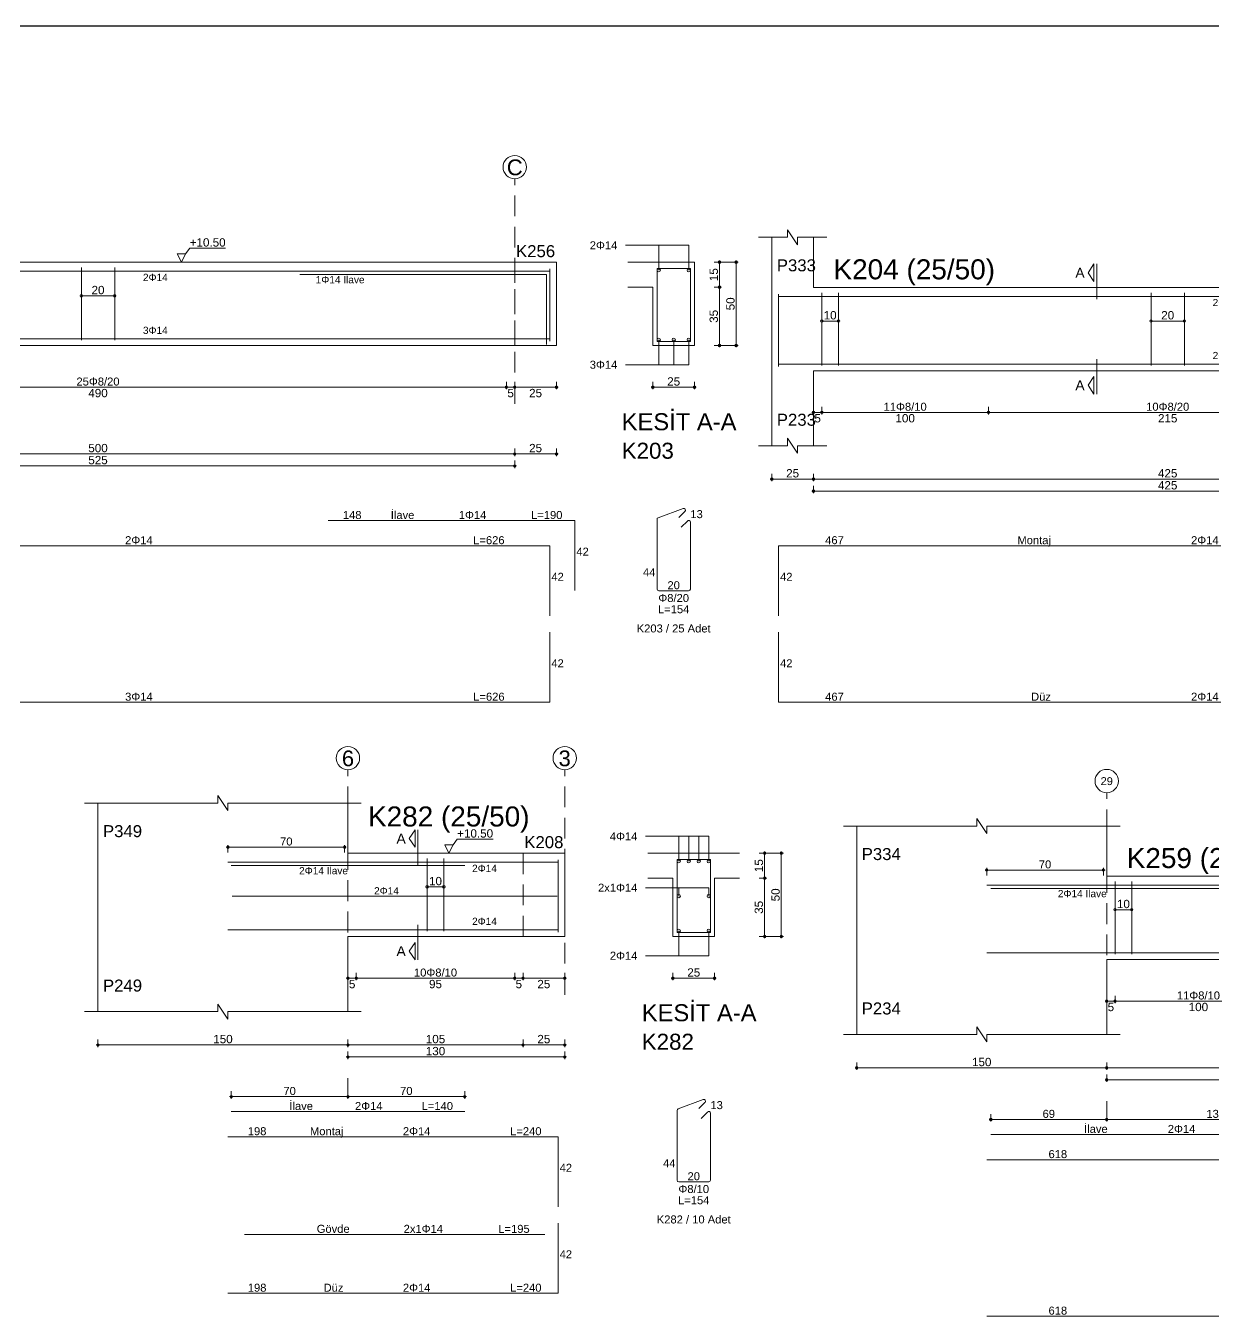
# Model space of a CAD drawing. Header units: millimetres. Extents: x 2232 to 85269, y -3593 to 5869.
# Drawn here: x 45692 to 46760, y -254 to 907 of the extents above; entities that cross this region are included whole.
import ezdxf

# ---------------------------------------------------------------- set-up
doc = ezdxf.new("R2010")
doc.units = ezdxf.units.MM
doc.linetypes.add('DASHDOT2', pattern=[12.7, 6.35, -3.175, 0, -3.175])
doc.linetypes.add('DASHED4', pattern=[18.75, 12.5, -6.25])
doc.layers.add('aks', color=251, linetype='DASHDOT2', lineweight=35)
for name, color, linetype in [('Donatı Topl. Uzun. Yazısı', 7, 'Continuous'), ('Donatı Uz. Yazısı', 7, 'Continuous'), ('Donatı Yazısı', 7, 'Continuous'), ('Donatı Çizgisi', 7, 'Continuous'), ('Kiriş', 7, 'Continuous'), ('Standart', 7, 'Continuous'), ('Ölçülendirme', 7, 'Continuous')]:
    doc.layers.add(name, color=color, linetype=linetype)
doc.styles.add('arial_1_18', font='arial.ttf', dxfattribs={"height": 0.2})

# ---------------------------------------------------------------- blocks, each defined once
blk = doc.blocks.new('IDE792Entity7459')
at = {"layer": 'aks', "color": 30, "linetype": 'DASHED4', "lineweight": 5}
for points in [[(1084.2, 2016.8), (1084.2, 2151.8)], [(1609.2, 2016.8), (1609.2, 2151.8)]]:
    blk.add_lwpolyline(points, dxfattribs=at)
at = {"layer": 'aks', "color": 1, "linetype": 'Continuous', "lineweight": 5}
for centre in [(1084.2, 2158.8), (1609.2, 2158.8)]:
    blk.add_circle(centre, 7, dxfattribs=at)
at = {"layer": 'Donatı Çizgisi', "color": 5, "linetype": 'Continuous', "lineweight": 5}
for points in [[(1088.2, 2054.4), (1088.2, 2097.8)], [(1349.2, 2055), (1349.2, 2098.6)], [(1369.2, 2055), (1369.2, 2098.6)], [(1630.2, 2054.4), (1630.2, 2097.8)], [(1694.54, 2054.3), (1694.54, 2097.9)], [(1694.54, 2097.9), (1714.54, 2097.9)], [(1714.54, 2054.3), (1714.54, 2097.9)], [(1088.2, 2096.4), (1630.2, 2096.4)], [(1480.2, 2094.4), (1628.2, 2094.4)], [(1628.2, 2052.4), (1628.2, 2094.4)], [(1088.2, 2055.8), (1630.2, 2055.8)], [(1694.54, 2054.3), (1714.54, 2054.3)], [(1695.21, 1948.54), (1710.21, 1954.01)], [(1707.64, 1948.69), (1711.28, 1952.33)], [(1497.2, 1946.8), (1645.2, 1946.8)], [(1645.2, 1904.8), (1645.2, 1946.8)], [(1694.54, 1905.72), (1694.54, 1947.59)], [(1709.02, 1942.78), (1712.8, 1946.56)], [(1714.54, 1905.72), (1714.54, 1945.84)], [(1088.2, 1889.7), (1088.2, 1931.7)], [(1088.2, 1931.7), (1630.2, 1931.7)], [(1630.2, 1889.7), (1630.2, 1931.7)], [(1695.56, 1904.7), (1713.52, 1904.7)], [(1088.2, 1837.85), (1088.2, 1879.85)], [(1630.2, 1837.85), (1630.2, 1879.85)], [(1088.2, 1837.85), (1630.2, 1837.85)]]:
    blk.add_lwpolyline(points, dxfattribs=at)
for centre in [(1695.54, 2096.9), (1713.54, 2096.9), (1695.54, 2055.3), (1704.54, 2055.3), (1713.54, 2055.3)]:
    blk.add_circle(centre, 1, dxfattribs=at)
for centre, start, end in [((1710.56, 1953.05), 315, 110), ((1695.56, 1947.59), 110, 180), ((1713.52, 1945.84), 0, 135), ((1695.56, 1905.72), 180, 270), ((1713.52, 1905.72), 270, 0)]:
    blk.add_arc(centre, 1.02, start, end, dxfattribs=at)
at = {"layer": 'Kiriş', "color": 1, "linetype": 'DASHED4', "lineweight": 5}
for points in [[(1084.2, 2051.8), (1084.2, 2101.8)], [(1109.2, 2051.8), (1109.2, 2101.8)], [(1609.2, 2051.8), (1609.2, 2101.8)], [(1634.2, 2051.8), (1634.2, 2101.8)]]:
    blk.add_lwpolyline(points, dxfattribs=at)
at = {"layer": 'Kiriş', "color": 1, "linetype": 'Continuous', "lineweight": 5}
for points in [[(1084.2, 2101.8), (1634.2, 2101.8)], [(1084.2, 2051.8), (1084.2, 2101.8)], [(1634.2, 2051.8), (1634.2, 2101.8)], [(1677.04, 2101.8), (1717.04, 2101.8)], [(1717.04, 2051.8), (1717.04, 2101.8)], [(1677.04, 2086.8), (1692.04, 2086.8)], [(1692.04, 2051.8), (1692.04, 2086.8)], [(1084.2, 2051.8), (1634.2, 2051.8)], [(1692.04, 2051.8), (1717.04, 2051.8)]]:
    blk.add_lwpolyline(points, dxfattribs=at)
at = {"layer": 'Ölçülendirme', "color": 1, "linetype": 'Continuous', "lineweight": 5}
for points in [[(1303.95, 2110.55), (1307.45, 2115.8)], [(1307.45, 2105.3), (1307.45, 2115.8)], [(1309.2, 2094.8), (1309.2, 2115.8)], [(1307.45, 2105.3), (1303.95, 2110.55)], [(1409.2, 2101.8), (1406.7, 2106.8)], [(1406.7, 2106.8), (1411.7, 2106.8)], [(1411.7, 2106.8), (1409.2, 2101.8)], [(1411.7, 2106.8), (1414.2, 2110.13)], [(1414.2, 2110.13), (1435.76, 2110.13)], [(1675.54, 2111.9), (1713.54, 2111.9)], [(1695.54, 2096.9), (1695.54, 2111.9)], [(1713.54, 2096.9), (1713.54, 2111.9)], [(1409.2, 2101.8), (1409.2, 2101.8)], [(1728.79, 2101.8), (1743.29, 2101.8)], [(1732.04, 2050.8), (1732.04, 2102.8)], [(1742.04, 2050.8), (1742.04, 2102.8)], [(1349.2, 2081.6), (1369.2, 2081.6)], [(1728.79, 2086.8), (1733.29, 2086.8)], [(1309.2, 2037.8), (1309.2, 2058.8)], [(1695.54, 2040.3), (1695.54, 2055.3)], [(1704.54, 2040.3), (1704.54, 2055.3)], [(1713.54, 2040.3), (1713.54, 2055.3)], [(1728.79, 2051.8), (1743.29, 2051.8)], [(1303.95, 2043.05), (1307.45, 2048.3)], [(1307.45, 2037.8), (1303.95, 2043.05)], [(1307.45, 2037.8), (1307.45, 2048.3)], [(1675.54, 2040.3), (1713.54, 2040.3)], [(1084.2, 2025.55), (1084.2, 2030.05)], [(1109.2, 2025.55), (1109.2, 2030.05)], [(1114.2, 2025.55), (1114.2, 2030.05)], [(1604.2, 2025.55), (1604.2, 2030.05)], [(1609.2, 2025.55), (1609.2, 2030.05)], [(1634.2, 2025.55), (1634.2, 2030.05)], [(1692.04, 2025.55), (1692.04, 2030.05)], [(1717.04, 2025.55), (1717.04, 2030.05)], [(1083.2, 2026.8), (1635.2, 2026.8)], [(1691.04, 2026.8), (1718.04, 2026.8)], [(1084.2, 1985.55), (1084.2, 1990.05)], [(1109.2, 1985.55), (1109.2, 1990.05)], [(1609.2, 1985.55), (1609.2, 1990.05)], [(1634.2, 1985.55), (1634.2, 1990.05)], [(1083.2, 1986.8), (1635.2, 1986.8)], [(1084.2, 1978.35), (1084.2, 1982.85)], [(1609.2, 1978.35), (1609.2, 1982.85)], [(1083.2, 1979.6), (1610.2, 1979.6)]]:
    blk.add_lwpolyline(points, dxfattribs=at)
for centre in [(1732.04, 2101.8), (1742.04, 2101.8), (1349.2, 2081.6), (1369.2, 2081.6), (1732.04, 2086.8), (1732.04, 2051.8), (1742.04, 2051.8), (1084.2, 2026.8), (1109.2, 2026.8), (1109.2, 2026.8), (1114.2, 2026.8), (1114.2, 2026.8), (1604.2, 2026.8), (1604.2, 2026.8), (1609.2, 2026.8), (1609.2, 2026.8), (1634.2, 2026.8), (1692.04, 2026.8), (1717.04, 2026.8), (1084.2, 1986.8), (1109.2, 1986.8), (1109.2, 1986.8), (1609.2, 1986.8), (1609.2, 1986.8), (1634.2, 1986.8), (1084.2, 1979.6), (1609.2, 1979.6)]:
    blk.add_circle(centre, 0.75, dxfattribs=at)
at = {"layer": 'aks', "color": 1, "linetype": 'Continuous', "lineweight": 5, "style": 'arial_1_18'}
for s, p in [('A', (1079.8, 2153.92)), ('C', (1604.44, 2153.92))]:
    blk.add_text(s, height=9.45, dxfattribs=at).set_placement(p)
at = {"layer": 'Donatı Topl. Uzun. Yazısı', "color": 1, "linetype": 'Continuous', "lineweight": 5, "style": 'arial_1_18'}
for s, p in [('L=190', (1618.97, 1947.76)), ('L=626', (1584.27, 1932.66)), ('L=154', (1695.12, 1891.26)), ('L=626', (1584.27, 1838.81))]:
    blk.add_text(s, height=4.8, dxfattribs=at).set_placement(p)
at = {"layer": 'Donatı Uz. Yazısı', "color": 1, "linetype": 'Continuous', "lineweight": 5, "style": 'arial_1_18'}
for s, p in [('148', (1506.08, 1947.76)), ('13', (1714.54, 1948.3)), ('542', (1120.72, 1932.66)), ('42', (1646.16, 1925.8)), ('42', (1089.16, 1910.7)), ('42', (1631.16, 1910.7)), ('44', (1686.12, 1913.42)), ('20', (1700.81, 1905.66)), ('42', (1089.16, 1858.85)), ('42', (1631.16, 1858.85)), ('542', (1120.72, 1838.81))]:
    blk.add_text(s, height=4.8, dxfattribs=at).set_placement(p)
at = {"layer": 'Donatı Yazısı', "color": 5, "linetype": 'Continuous', "lineweight": 5, "style": 'arial_1_18'}
for s, height, p in [('2Φ14', 4.8, (1654.2, 2109.5)), ('1Φ14 İlave', 4.32, (1489.8, 2089.12)), ('3Φ14', 4.8, (1654.2, 2037.9)), ('1Φ14', 4.8, (1575.64, 1947.76)), ('2Φ14', 4.8, (1375.46, 1932.66)), ('Φ8/20', 4.8, (1695.34, 1897.98)), ('K203 / 25 Adet', 4.8, (1682.35, 1879.74)), ('3Φ14', 4.8, (1375.46, 1838.81))]:
    blk.add_text(s, height=height, dxfattribs=at).set_placement(p)
for s, p in [('2Φ14', (1386.16, 2090.52)), ('3Φ14', (1386.16, 2058.76))]:
    blk.add_text(s, height=4.32, rotation=360, dxfattribs=at).set_placement(p)
at = {"layer": 'Donatı Yazısı', "color": 1, "linetype": 'Continuous', "lineweight": 5, "style": 'arial_1_18'}
for s, p in [('İlave', (1534.83, 1947.76)), ('Montaj', (1257.77, 1932.66)), ('Düz', (1265.98, 1838.81))]:
    blk.add_text(s, height=4.8, dxfattribs=at).set_placement(p)
at = {"layer": 'Kiriş', "color": 1, "linetype": 'Continuous', "lineweight": 5, "style": 'arial_1_18'}
for s, height, p in [('K203 (25/50)', 12, (1121.2, 2106.6)), ('K251', 7.2, (1084.96, 2104.8)), ('K256', 7.2, (1609.96, 2104.8)), ('KESİT A-A', 10.2, (1673.34, 2001)), ('K203', 9.6, (1673.34, 1983.92))]:
    blk.add_text(s, height=height, dxfattribs=at).set_placement(p)
at = {"layer": 'Ölçülendirme', "color": 1, "linetype": 'Continuous', "lineweight": 5, "style": 'arial_1_18'}
for s, height, p in [('A', 5.95, (1296.31, 2107.57)), ('+10.50', 5, (1414.2, 2111.13)), ('A', 5.95, (1296.31, 2040.07)), ('25', 5, (1700.65, 2027.76)), ('25', 5, (1092.82, 2020.8)), ('5', 5, (1109.76, 2020.8)), ('490', 5, (1353.38, 2020.8)), ('5', 5, (1604.76, 2020.8)), ('25', 5, (1617.82, 2020.8)), ('25', 5, (1092.82, 1987.8)), ('500', 5, (1353.38, 1987.8)), ('25', 5, (1617.82, 1987.8)), ('525', 5, (1353.38, 1980.6))]:
    blk.add_text(s, height=height, dxfattribs=at).set_placement(p)
for s, rotation, p in [('15', 90, (1731.08, 2090.42)), ('20', 360, (1355.32, 2082.56)), ('50', 90, (1741.08, 2072.92)), ('35', 90, (1731.08, 2065.42))]:
    blk.add_text(s, height=5, rotation=rotation, dxfattribs=at).set_placement(p)
at = {"layer": 'Ölçülendirme', "color": 5, "linetype": 'Continuous', "lineweight": 5, "style": 'arial_1_18'}
blk.add_text('25Φ8/20', height=4.8, dxfattribs=at).set_placement((1346.27, 2027.8))
blk = doc.blocks.new('IDE792Entity7460')
at = {"layer": 'Donatı Çizgisi', "color": 5, "linetype": 'Continuous', "lineweight": 5}
for points in [[(1767.4, 2039.3), (1767.4, 2082.7)], [(1793.4, 2039.9), (1793.4, 2083.5)], [(1803.4, 2039.9), (1803.4, 2083.5)], [(1990.9, 2039.9), (1990.9, 2083.5)], [(2010.9, 2039.9), (2010.9, 2083.5)], [(2198.4, 2039.9), (2198.4, 2083.5)], [(2208.4, 2039.9), (2208.4, 2083.5)], [(2234.4, 2039.3), (2234.4, 2082.7)], [(2298.74, 2039.2), (2298.74, 2082.8)], [(2298.74, 2082.8), (2318.74, 2082.8)], [(2318.74, 2039.2), (2318.74, 2082.8)], [(1767.4, 2081.3), (2234.4, 2081.3)], [(1767.4, 2040.7), (2234.4, 2040.7)], [(2298.74, 2039.2), (2318.74, 2039.2)], [(2299.41, 1933.44), (2314.42, 1938.91)], [(2311.84, 1933.59), (2315.49, 1937.23)], [(1767.4, 1889.7), (1767.4, 1931.7)], [(1767.4, 1931.7), (2234.4, 1931.7)], [(2234.4, 1889.7), (2234.4, 1931.7)], [(2298.74, 1890.62), (2298.74, 1932.49)], [(2313.22, 1927.68), (2317, 1931.46)], [(2318.74, 1890.62), (2318.74, 1930.74)], [(2299.76, 1889.6), (2317.72, 1889.6)], [(1767.4, 1837.85), (1767.4, 1879.85)], [(2234.4, 1837.85), (2234.4, 1879.85)], [(1767.4, 1837.85), (2234.4, 1837.85)]]:
    blk.add_lwpolyline(points, dxfattribs=at)
for centre in [(2299.74, 2081.8), (2317.74, 2081.8), (2299.74, 2040.2), (2317.74, 2040.2)]:
    blk.add_circle(centre, 1, dxfattribs=at)
for centre, start, end in [((2314.76, 1937.95), 315, 110), ((2299.76, 1932.49), 110, 180), ((2317.72, 1930.74), 0, 135), ((2299.76, 1890.62), 180, 270), ((2317.72, 1890.62), 270, 0)]:
    blk.add_arc(centre, 1.02, start, end, dxfattribs=at)
at = {"layer": 'Kiriş', "color": 1, "linetype": 'Continuous', "lineweight": 5}
for points in [[(1772.9, 2116.7), (1772.9, 2121.2)], [(1778.9, 2112.2), (1772.9, 2121.2)], [(2222.9, 2116.7), (2222.9, 2121.2)], [(2228.9, 2112.2), (2222.9, 2121.2)], [(1755.4, 2116.7), (1772.9, 2116.7)], [(1763.4, 1991.7), (1763.4, 2116.7)], [(1778.9, 2112.2), (1778.9, 2116.7)], [(1778.9, 2116.7), (1796.4, 2116.7)], [(1788.4, 2086.7), (1788.4, 2116.7)], [(2205.4, 2116.7), (2222.9, 2116.7)], [(2213.4, 2086.7), (2213.4, 2116.7)], [(2228.9, 2116.7), (2246.4, 2116.7)], [(2228.9, 2112.2), (2228.9, 2116.7)], [(2238.4, 1991.7), (2238.4, 2116.7)], [(1788.4, 2086.7), (2213.4, 2086.7)], [(2281.24, 2086.7), (2336.24, 2086.7)], [(2281.24, 2071.7), (2296.24, 2071.7)], [(2296.24, 2036.7), (2296.24, 2071.7)], [(2321.24, 2071.7), (2336.24, 2071.7)], [(2321.24, 2036.7), (2321.24, 2071.7)], [(1788.4, 2036.7), (2213.4, 2036.7)], [(1788.4, 1991.7), (1788.4, 2036.7)], [(2213.4, 1991.7), (2213.4, 2036.7)], [(2296.24, 2036.7), (2321.24, 2036.7)], [(1755.4, 1991.7), (1772.9, 1991.7)], [(1778.9, 1987.2), (1772.9, 1996.2)], [(1772.9, 1991.7), (1772.9, 1996.2)], [(1778.9, 1991.7), (1796.4, 1991.7)], [(1778.9, 1987.2), (1778.9, 1991.7)], [(2205.4, 1991.7), (2222.9, 1991.7)], [(2228.9, 1987.2), (2222.9, 1996.2)], [(2222.9, 1991.7), (2222.9, 1996.2)], [(2228.9, 1991.7), (2246.4, 1991.7)], [(2228.9, 1987.2), (2228.9, 1991.7)]]:
    blk.add_lwpolyline(points, dxfattribs=at)
at = {"layer": 'Ölçülendirme', "color": 1, "linetype": 'Continuous', "lineweight": 5}
for points in [[(1953.15, 2095.45), (1956.65, 2100.7)], [(1956.65, 2090.2), (1956.65, 2100.7)], [(1958.4, 2079.7), (1958.4, 2100.7)], [(1956.65, 2090.2), (1953.15, 2095.45)], [(2044.65, 2086.7), (2042.15, 2091.7)], [(2042.15, 2091.7), (2047.15, 2091.7)], [(2047.15, 2091.7), (2044.65, 2086.7)], [(2047.15, 2091.7), (2049.65, 2095.03)], [(2049.65, 2095.03), (2071.21, 2095.03)], [(2279.74, 2096.8), (2317.74, 2096.8)], [(2299.74, 2081.8), (2299.74, 2096.8)], [(2317.74, 2081.8), (2317.74, 2096.8)], [(2044.65, 2086.7), (2044.65, 2086.7)], [(2347.99, 2086.7), (2362.49, 2086.7)], [(2351.24, 2035.7), (2351.24, 2087.7)], [(2361.24, 2035.7), (2361.24, 2087.7)], [(1793.4, 2066.5), (1803.4, 2066.5)], [(1990.9, 2066.5), (2010.9, 2066.5)], [(2198.4, 2066.5), (2208.4, 2066.5)], [(2347.99, 2071.7), (2352.49, 2071.7)], [(1958.4, 2022.7), (1958.4, 2043.7)], [(2299.74, 2025.2), (2299.74, 2040.2)], [(2317.74, 2025.2), (2317.74, 2040.2)], [(2347.99, 2036.7), (2362.49, 2036.7)], [(1953.15, 2027.95), (1956.65, 2033.2)], [(1956.65, 2022.7), (1953.15, 2027.95)], [(1956.65, 2022.7), (1956.65, 2033.2)], [(2279.74, 2025.2), (2317.74, 2025.2)], [(1788.4, 2010.45), (1788.4, 2014.95)], [(1793.4, 2010.45), (1793.4, 2014.95)], [(1893.4, 2010.45), (1893.4, 2014.95)], [(2108.4, 2010.45), (2108.4, 2014.95)], [(2208.4, 2010.45), (2208.4, 2014.95)], [(2213.4, 2010.45), (2213.4, 2014.95)], [(2296.24, 2010.45), (2296.24, 2014.95)], [(2321.24, 2010.45), (2321.24, 2014.95)], [(1787.4, 2011.7), (2214.4, 2011.7)], [(2295.24, 2011.7), (2322.24, 2011.7)], [(1763.4, 1970.45), (1763.4, 1974.95)], [(1788.4, 1970.45), (1788.4, 1974.95)], [(2213.4, 1970.45), (2213.4, 1974.95)], [(2238.4, 1970.45), (2238.4, 1974.95)], [(1762.4, 1971.7), (2239.4, 1971.7)], [(1788.4, 1963.25), (1788.4, 1967.75)], [(2213.4, 1963.25), (2213.4, 1967.75)], [(1787.4, 1964.5), (2214.4, 1964.5)]]:
    blk.add_lwpolyline(points, dxfattribs=at)
for centre in [(2351.24, 2086.7), (2361.24, 2086.7), (1793.4, 2066.5), (1803.4, 2066.5), (1990.9, 2066.5), (2010.9, 2066.5), (2198.4, 2066.5), (2208.4, 2066.5), (2351.24, 2071.7), (2351.24, 2036.7), (2361.24, 2036.7), (1788.4, 2011.7), (1793.4, 2011.7), (1793.4, 2011.7), (1893.4, 2011.7), (1893.4, 2011.7), (2108.4, 2011.7), (2108.4, 2011.7), (2208.4, 2011.7), (2208.4, 2011.7), (2213.4, 2011.7), (2296.24, 2011.7), (2321.24, 2011.7), (1763.4, 1971.7), (1788.4, 1971.7), (1788.4, 1971.7), (2213.4, 1971.7), (2213.4, 1971.7), (2238.4, 1971.7), (1788.4, 1964.5), (2213.4, 1964.5)]:
    blk.add_circle(centre, 0.75, dxfattribs=at)
at = {"layer": 'Donatı Topl. Uzun. Yazısı', "color": 1, "linetype": 'Continuous', "lineweight": 5, "style": 'arial_1_18'}
for s, p in [('L=551', (2192.22, 1932.66)), ('L=154', (2299.32, 1876.16)), ('L=551', (2192.22, 1838.81))]:
    blk.add_text(s, height=4.8, dxfattribs=at).set_placement(p)
at = {"layer": 'Donatı Uz. Yazısı', "color": 1, "linetype": 'Continuous', "lineweight": 5, "style": 'arial_1_18'}
for s, p in [('467', (1795.42, 1932.66)), ('13', (2318.74, 1933.2)), ('42', (1768.36, 1910.7)), ('42', (2235.36, 1910.7)), ('44', (2290.32, 1898.32)), ('20', (2305.01, 1890.56)), ('42', (1768.36, 1858.85)), ('42', (2235.36, 1858.85)), ('467', (1795.42, 1838.81))]:
    blk.add_text(s, height=4.8, dxfattribs=at).set_placement(p)
at = {"layer": 'Donatı Yazısı', "color": 5, "linetype": 'Continuous', "lineweight": 5, "style": 'arial_1_18'}
for s, p in [('2Φ14', (2258.4, 2094.4)), ('2Φ14', (2258.4, 2022.8)), ('2Φ14', (2014.91, 1932.66)), ('Φ8/20/10', (2294.88, 1882.88)), ('K204 / 32 Adet', (2286.55, 1864.64)), ('2Φ14', (2014.91, 1838.81))]:
    blk.add_text(s, height=4.8, dxfattribs=at).set_placement(p)
for p in [(2027.86, 2075.42), (2027.86, 2043.66)]:
    blk.add_text('2Φ14', height=4.32, rotation=360, dxfattribs=at).set_placement(p)
at = {"layer": 'Donatı Yazısı', "color": 1, "linetype": 'Continuous', "lineweight": 5, "style": 'arial_1_18'}
for s, p in [('Montaj', (1910.73, 1932.66)), ('Düz', (1918.93, 1838.81))]:
    blk.add_text(s, height=4.8, dxfattribs=at).set_placement(p)
at = {"layer": 'Kiriş', "color": 1, "linetype": 'Continuous', "lineweight": 5, "style": 'arial_1_18'}
for s, height, p in [('P333', 7.2, (1766.4, 2096.3)), ('K204 (25/50)', 12, (1800.4, 2091.5)), ('P335', 7.2, (2216.4, 2096.3)), ('P233', 7.2, (1766.4, 2003.7)), ('P235', 7.2, (2216.4, 2003.7)), ('KESİT A-A', 10.2, (2277.54, 1985.9)), ('K204', 9.6, (2277.54, 1968.82))]:
    blk.add_text(s, height=height, dxfattribs=at).set_placement(p)
at = {"layer": 'Ölçülendirme', "color": 1, "linetype": 'Continuous', "lineweight": 5, "style": 'arial_1_18'}
for s, height, p in [('A', 5.95, (1945.51, 2092.48)), ('+10.50', 5, (2049.65, 2096.03)), ('A', 5.95, (1945.51, 2024.98)), ('25', 5, (2304.85, 2012.66)), ('5', 5, (1788.96, 2005.7)), ('100', 5, (1837.58, 2005.7)), ('215', 5, (1995.08, 2005.7)), ('100', 5, (2152.58, 2005.7)), ('5', 5, (2208.96, 2005.7)), ('25', 5, (1772.02, 1972.7)), ('425', 5, (1995.08, 1972.7)), ('25', 5, (2222.02, 1972.7)), ('425', 5, (1995.08, 1965.5))]:
    blk.add_text(s, height=height, dxfattribs=at).set_placement(p)
for s, rotation, p in [('15', 90, (2350.28, 2075.32)), ('10', 360, (1794.52, 2067.46)), ('20', 360, (1997.02, 2067.46)), ('10', 360, (2199.52, 2067.46)), ('50', 90, (2360.28, 2057.82)), ('35', 90, (2350.28, 2050.32))]:
    blk.add_text(s, height=5, rotation=rotation, dxfattribs=at).set_placement(p)
at = {"layer": 'Ölçülendirme', "color": 5, "linetype": 'Continuous', "lineweight": 5, "style": 'arial_1_18'}
for s, p in [('11Φ8/10', (1830.48, 2012.7)), ('10Φ8/20', (1987.98, 2012.7)), ('11Φ8/10', (2145.48, 2012.7))]:
    blk.add_text(s, height=4.8, dxfattribs=at).set_placement(p)
blk = doc.blocks.new('IDE792Entity7493')
at = {"layer": 'aks', "color": 30, "linetype": 'DASHED4', "lineweight": 5}
for points in [[(1964.32, 1648.65), (1964.32, 1783.65)], [(1964.32, 1587.65), (1964.32, 1598.65)]]:
    blk.add_lwpolyline(points, dxfattribs=at)
at = {"layer": 'aks', "color": 1, "linetype": 'Continuous', "lineweight": 5}
blk.add_circle((1964.32, 1790.65), 7, dxfattribs=at)
at = {"layer": 'Donatı Çizgisi', "color": 5, "linetype": 'Continuous', "lineweight": 5}
for points in [[(1892.32, 1728.25), (2510.32, 1728.25)], [(1894.82, 1726.25), (2095.07, 1726.25)], [(1969.32, 1686.85), (1969.32, 1730.45)], [(1979.32, 1686.85), (1979.32, 1730.45)], [(1892.32, 1687.65), (2510.32, 1687.65)], [(1894.82, 1578.65), (2095.07, 1578.65)], [(1892.32, 1563.55), (2510.32, 1563.55)], [(1892.32, 1469.7), (2510.32, 1469.7)]]:
    blk.add_lwpolyline(points, dxfattribs=at)
at = {"layer": 'Kiriş', "color": 1, "linetype": 'Continuous', "lineweight": 5}
for points in [[(1886.32, 1763.65), (1886.32, 1768.15)], [(1892.32, 1759.15), (1886.32, 1768.15)], [(1806.32, 1763.65), (1886.32, 1763.65)], [(1814.32, 1638.65), (1814.32, 1763.65)], [(1892.32, 1759.15), (1892.32, 1763.65)], [(1892.32, 1763.65), (1972.32, 1763.65)], [(1964.32, 1733.65), (1964.32, 1763.65)], [(1964.32, 1733.65), (2489.32, 1733.65)], [(1964.32, 1683.65), (2489.32, 1683.65)], [(1964.32, 1638.65), (1964.32, 1683.65)], [(1892.32, 1634.15), (1886.32, 1643.15)], [(1886.32, 1638.65), (1886.32, 1643.15)], [(1806.32, 1638.65), (1886.32, 1638.65)], [(1892.32, 1638.65), (1972.32, 1638.65)], [(1892.32, 1634.15), (1892.32, 1638.65)]]:
    blk.add_lwpolyline(points, dxfattribs=at)
at = {"layer": 'Ölçülendirme', "color": 1, "linetype": 'Continuous', "lineweight": 5}
for points in [[(1891.32, 1737.25), (1963.32, 1737.25)], [(1892.32, 1734), (1892.32, 1738.5)], [(1962.32, 1734), (1962.32, 1738.5)], [(1969.32, 1713.45), (1979.32, 1713.45)], [(1963.32, 1658.65), (2490.32, 1658.65)], [(1964.32, 1657.4), (1964.32, 1661.9)], [(1969.32, 1657.4), (1969.32, 1661.9)], [(1813.32, 1618.65), (2515.32, 1618.65)], [(1814.32, 1617.4), (1814.32, 1621.9)], [(1964.32, 1617.4), (1964.32, 1621.9)], [(1963.32, 1611.45), (2490.32, 1611.45)], [(1964.32, 1610.2), (1964.32, 1614.7)], [(1893.82, 1587.65), (1965.32, 1587.65)], [(1894.82, 1586.4), (1894.82, 1590.9)], [(1963.32, 1587.65), (2096.07, 1587.65)], [(1964.32, 1586.4), (1964.32, 1590.9)], [(1964.32, 1586.4), (1964.32, 1590.9)]]:
    blk.add_lwpolyline(points, dxfattribs=at)
for centre in [(1892.32, 1737.25), (1962.32, 1737.25), (1969.32, 1713.45), (1979.32, 1713.45), (1964.32, 1658.65), (1969.32, 1658.65), (1969.32, 1658.65), (1814.32, 1618.65), (1964.32, 1618.65), (1964.32, 1618.65), (1964.32, 1611.45), (1894.82, 1587.65), (1964.32, 1587.65), (1964.32, 1587.65)]:
    blk.add_circle(centre, 0.75, dxfattribs=at)
at = {"layer": 'aks', "color": 1, "linetype": 'Continuous', "lineweight": 5, "style": 'arial_1_18'}
blk.add_text('29', height=4.725, dxfattribs=at).set_placement((1960.65, 1788.21))
at = {"layer": 'Donatı Uz. Yazısı', "color": 1, "linetype": 'Continuous', "lineweight": 5, "style": 'arial_1_18'}
for p in [(1929.4, 1564.51), (1929.4, 1470.66)]:
    blk.add_text('618', height=4.8, dxfattribs=at).set_placement(p)
at = {"layer": 'Donatı Yazısı', "color": 5, "linetype": 'Continuous', "lineweight": 5, "style": 'arial_1_18'}
for s, height, p in [('2Φ14 İlave', 4.32, (1935.01, 1720.97)), ('2Φ14', 4.8, (2000.96, 1579.61))]:
    blk.add_text(s, height=height, dxfattribs=at).set_placement(p)
at = {"layer": 'Donatı Yazısı', "color": 1, "linetype": 'Continuous', "lineweight": 5, "style": 'arial_1_18'}
blk.add_text('İlave', height=4.8, dxfattribs=at).set_placement((1950.74, 1579.61))
at = {"layer": 'Kiriş', "color": 1, "linetype": 'Continuous', "lineweight": 5, "style": 'arial_1_18'}
for s, height, p in [('P334', 7.2, (1817.32, 1743.25)), ('K259 (25/50)', 12, (1976.32, 1738.45)), ('P234', 7.2, (1817.32, 1650.65))]:
    blk.add_text(s, height=height, dxfattribs=at).set_placement(p)
at = {"layer": 'Ölçülendirme', "color": 1, "linetype": 'Continuous', "lineweight": 5, "style": 'arial_1_18'}
for s, height, p in [('70', 4.8, (1923.59, 1738.25)), ('5', 5, (1964.88, 1652.65)), ('100', 5, (2013.5, 1652.65)), ('150', 5, (1883.5, 1619.65))]:
    blk.add_text(s, height=height, dxfattribs=at).set_placement(p)
blk.add_text('10', height=5, rotation=360, dxfattribs=at).set_placement((1970.44, 1714.41))
at = {"layer": 'Ölçülendirme', "color": 5, "linetype": 'Continuous', "lineweight": 5, "style": 'arial_1_18'}
for s, p in [('11Φ8/10', (2006.4, 1659.65)), ('69', (1925.84, 1588.65)), ('131', (2024.11, 1588.65))]:
    blk.add_text(s, height=4.8, dxfattribs=at).set_placement(p)
blk = doc.blocks.new('IDE792Entity7513')
at = {"layer": 'aks', "color": 30, "linetype": 'DASHED4', "lineweight": 5}
for points in [[(23103.56, 1648.65), (23103.56, 1783.65)], [(23233.56, 1648.65), (23233.56, 1783.65)], [(23103.56, 1587.65), (23103.56, 1598.65)]]:
    blk.add_lwpolyline(points, dxfattribs=at)
at = {"layer": 'aks', "color": 1, "linetype": 'Continuous', "lineweight": 5}
for centre in [(23103.56, 1790.65), (23233.56, 1790.65)]:
    blk.add_circle(centre, 7, dxfattribs=at)
at = {"layer": 'Donatı Çizgisi', "color": 5, "linetype": 'Continuous', "lineweight": 5}
for points in [[(23031.56, 1728.25), (23229.56, 1728.25)], [(23033.56, 1726.25), (23173.56, 1726.25)], [(23151.06, 1686.85), (23151.06, 1730.45)], [(23161.06, 1686.85), (23161.06, 1730.45)], [(23229.56, 1686.25), (23229.56, 1729.65)], [(23300.98, 1686.15), (23300.98, 1729.75)], [(23300.98, 1729.75), (23320.98, 1729.75)], [(23320.98, 1686.15), (23320.98, 1729.75)], [(23034.06, 1707.95), (23229.06, 1707.95)], [(23031.56, 1687.65), (23229.56, 1687.65)], [(23300.98, 1686.15), (23320.98, 1686.15)], [(23033.56, 1578.65), (23173.56, 1578.65)], [(23300.98, 1537.57), (23300.98, 1579.44)], [(23301.65, 1580.39), (23316.66, 1585.86)], [(23314.09, 1580.53), (23317.73, 1584.18)], [(23315.47, 1574.63), (23319.24, 1578.41)], [(23320.98, 1537.57), (23320.98, 1577.69)], [(23031.56, 1563.55), (23229.56, 1563.55)], [(23229.56, 1521.55), (23229.56, 1563.55)], [(23302, 1536.55), (23319.96, 1536.55)], [(23229.56, 1469.7), (23229.56, 1511.7)], [(23041.56, 1505), (23221.56, 1505)], [(23031.56, 1469.7), (23229.56, 1469.7)]]:
    blk.add_lwpolyline(points, dxfattribs=at)
for centre in [(23301.98, 1728.75), (23307.98, 1728.75), (23313.98, 1728.75), (23319.98, 1728.75), (23301.98, 1707.95), (23319.98, 1707.95), (23301.98, 1687.15), (23319.98, 1687.15)]:
    blk.add_circle(centre, 1, dxfattribs=at)
for centre, start, end in [((23302, 1579.44), 110, 180), ((23317.01, 1584.9), 315, 110), ((23319.96, 1577.69), 0, 135), ((23302, 1537.57), 180, 270), ((23319.96, 1537.57), 270, 0)]:
    blk.add_arc(centre, 1.02, start, end, dxfattribs=at)
at = {"layer": 'Kiriş', "color": 1, "linetype": 'Continuous', "lineweight": 5}
for points in [[(23025.56, 1763.65), (23025.56, 1768.15)], [(23031.56, 1759.15), (23025.56, 1768.15)], [(22945.56, 1763.65), (23025.56, 1763.65)], [(22953.56, 1638.65), (22953.56, 1763.65)], [(23031.56, 1759.15), (23031.56, 1763.65)], [(23031.56, 1763.65), (23111.56, 1763.65)], [(23103.56, 1733.65), (23103.56, 1763.65)], [(23103.56, 1733.65), (23233.56, 1733.65)], [(23233.56, 1683.65), (23233.56, 1733.65)], [(23283.48, 1733.65), (23338.48, 1733.65)], [(23283.48, 1718.65), (23298.48, 1718.65)], [(23298.48, 1683.65), (23298.48, 1718.65)], [(23323.48, 1718.65), (23338.48, 1718.65)], [(23323.48, 1683.65), (23323.48, 1718.65)], [(23103.56, 1683.65), (23233.56, 1683.65)], [(23103.56, 1638.65), (23103.56, 1683.65)], [(23298.48, 1683.65), (23323.48, 1683.65)], [(23031.56, 1634.15), (23025.56, 1643.15)], [(23025.56, 1638.65), (23025.56, 1643.15)], [(22945.56, 1638.65), (23025.56, 1638.65)], [(23031.56, 1638.65), (23111.56, 1638.65)], [(23031.56, 1634.15), (23031.56, 1638.65)]]:
    blk.add_lwpolyline(points, dxfattribs=at)
at = {"layer": 'Kiriş', "color": 1, "linetype": 'DASHED4', "lineweight": 5}
for points in [[(23208.56, 1683.65), (23208.56, 1733.65)], [(23233.56, 1683.65), (23233.56, 1733.65)]]:
    blk.add_lwpolyline(points, dxfattribs=at)
at = {"layer": 'Ölçülendirme', "color": 1, "linetype": 'Continuous', "lineweight": 5}
for points in [[(23140.31, 1742.4), (23143.81, 1747.65)], [(23143.81, 1737.15), (23140.31, 1742.4)], [(23143.81, 1737.15), (23143.81, 1747.65)], [(23145.56, 1726.65), (23145.56, 1747.65)], [(23166.56, 1738.65), (23169.06, 1741.98)], [(23169.06, 1741.98), (23190.62, 1741.98)], [(23281.98, 1743.75), (23319.98, 1743.75)], [(23301.98, 1728.75), (23301.98, 1743.75)], [(23307.98, 1728.75), (23307.98, 1743.75)], [(23313.98, 1728.75), (23313.98, 1743.75)], [(23319.98, 1728.75), (23319.98, 1743.75)], [(23030.56, 1737.25), (23102.56, 1737.25)], [(23031.56, 1734), (23031.56, 1738.5)], [(23101.56, 1734), (23101.56, 1738.5)], [(23164.06, 1733.65), (23161.56, 1738.65)], [(23161.56, 1738.65), (23166.56, 1738.65)], [(23166.56, 1738.65), (23164.06, 1733.65)], [(23164.06, 1733.65), (23164.06, 1733.65)], [(23350.23, 1733.65), (23364.73, 1733.65)], [(23353.48, 1682.65), (23353.48, 1734.65)], [(23363.48, 1682.65), (23363.48, 1734.65)], [(23350.23, 1718.65), (23354.73, 1718.65)], [(23151.06, 1713.45), (23161.06, 1713.45)], [(23281.98, 1712.95), (23319.98, 1712.95)], [(23301.98, 1707.95), (23301.98, 1712.95)], [(23319.98, 1707.95), (23319.98, 1712.95)], [(23145.56, 1669.65), (23145.56, 1690.65)], [(23301.98, 1672.15), (23301.98, 1687.15)], [(23319.98, 1672.15), (23319.98, 1687.15)], [(23140.31, 1674.9), (23143.81, 1680.15)], [(23143.81, 1669.65), (23143.81, 1680.15)], [(23350.23, 1683.65), (23364.73, 1683.65)], [(23143.81, 1669.65), (23140.31, 1674.9)], [(23281.98, 1672.15), (23319.98, 1672.15)], [(23102.56, 1658.65), (23234.56, 1658.65)], [(23103.56, 1657.4), (23103.56, 1661.9)], [(23108.56, 1657.4), (23108.56, 1661.9)], [(23203.56, 1657.4), (23203.56, 1661.9)], [(23208.56, 1657.4), (23208.56, 1661.9)], [(23233.56, 1657.4), (23233.56, 1661.9)], [(23297.48, 1658.65), (23324.48, 1658.65)], [(23298.48, 1657.4), (23298.48, 1661.9)], [(23323.48, 1657.4), (23323.48, 1661.9)], [(22952.56, 1618.65), (23234.56, 1618.65)], [(22953.56, 1617.4), (22953.56, 1621.9)], [(23103.56, 1617.4), (23103.56, 1621.9)], [(23208.56, 1617.4), (23208.56, 1621.9)], [(23233.56, 1617.4), (23233.56, 1621.9)], [(23102.56, 1611.45), (23234.56, 1611.45)], [(23103.56, 1610.2), (23103.56, 1614.7)], [(23233.56, 1610.2), (23233.56, 1614.7)], [(23032.56, 1587.65), (23104.56, 1587.65)], [(23033.56, 1586.4), (23033.56, 1590.9)], [(23102.56, 1587.65), (23174.56, 1587.65)], [(23103.56, 1586.4), (23103.56, 1590.9)], [(23103.56, 1586.4), (23103.56, 1590.9)], [(23173.56, 1586.4), (23173.56, 1590.9)]]:
    blk.add_lwpolyline(points, dxfattribs=at)
for centre in [(23031.56, 1737.25), (23101.56, 1737.25), (23353.48, 1733.65), (23363.48, 1733.65), (23353.48, 1718.65), (23151.06, 1713.45), (23161.06, 1713.45), (23353.48, 1683.65), (23363.48, 1683.65), (23103.56, 1658.65), (23108.56, 1658.65), (23108.56, 1658.65), (23203.56, 1658.65), (23203.56, 1658.65), (23208.56, 1658.65), (23208.56, 1658.65), (23233.56, 1658.65), (23298.48, 1658.65), (23323.48, 1658.65), (22953.56, 1618.65), (23103.56, 1618.65), (23103.56, 1618.65), (23208.56, 1618.65), (23208.56, 1618.65), (23233.56, 1618.65), (23103.56, 1611.45), (23233.56, 1611.45), (23033.56, 1587.65), (23103.56, 1587.65), (23103.56, 1587.65), (23173.56, 1587.65)]:
    blk.add_circle(centre, 0.75, dxfattribs=at)
at = {"layer": 'aks', "color": 1, "linetype": 'Continuous', "lineweight": 5, "style": 'arial_1_18'}
for s, p in [('6', (23099.89, 1785.77)), ('3', (23229.89, 1785.77))]:
    blk.add_text(s, height=9.45, dxfattribs=at).set_placement(p)
at = {"layer": 'Donatı Topl. Uzun. Yazısı', "color": 1, "linetype": 'Continuous', "lineweight": 5, "style": 'arial_1_18'}
for s, p in [('L=140', (23147.73, 1579.61)), ('L=240', (23200.83, 1564.51)), ('L=154', (23301.57, 1523.11)), ('L=195', (23193.73, 1505.96)), ('L=240', (23200.83, 1470.66))]:
    blk.add_text(s, height=4.8, dxfattribs=at).set_placement(p)
at = {"layer": 'Donatı Uz. Yazısı', "color": 1, "linetype": 'Continuous', "lineweight": 5, "style": 'arial_1_18'}
for s, p in [('13', (23320.98, 1580.15)), ('198', (23043.44, 1564.51)), ('44', (23292.56, 1545.27)), ('42', (23230.52, 1542.55)), ('20', (23307.25, 1537.51)), ('42', (23230.52, 1490.7)), ('198', (23043.44, 1470.66))]:
    blk.add_text(s, height=4.8, dxfattribs=at).set_placement(p)
at = {"layer": 'Donatı Yazısı', "color": 5, "linetype": 'Continuous', "lineweight": 5, "style": 'arial_1_18'}
for s, height, p in [('4Φ14', 4.8, (23260.65, 1741.35)), ('2Φ14 İlave', 4.32, (23074.25, 1720.97)), ('2x1Φ14', 4.8, (23253.56, 1710.55)), ('2Φ14', 4.8, (23260.65, 1669.75)), ('2Φ14', 4.8, (23107.76, 1579.61)), ('2Φ14', 4.8, (23136.5, 1564.51)), ('Φ8/10', 4.8, (23301.78, 1529.83)), ('2x1Φ14', 4.8, (23136.96, 1505.96)), ('K282 / 10 Adet', 4.8, (23288.8, 1511.59)), ('2Φ14', 4.8, (23136.5, 1470.66))]:
    blk.add_text(s, height=height, dxfattribs=at).set_placement(p)
for p in [(23178.02, 1722.37), (23119.22, 1708.91), (23178.02, 1690.61)]:
    blk.add_text('2Φ14', height=4.32, rotation=360, dxfattribs=at).set_placement(p)
at = {"layer": 'Donatı Yazısı', "color": 1, "linetype": 'Continuous', "lineweight": 5, "style": 'arial_1_18'}
for s, p in [('İlave', (23068.4, 1579.61)), ('Montaj', (23080.74, 1564.51)), ('Gövde', (23084.81, 1505.96)), ('Düz', (23088.94, 1470.66))]:
    blk.add_text(s, height=4.8, dxfattribs=at).set_placement(p)
at = {"layer": 'Kiriş', "color": 1, "linetype": 'Continuous', "lineweight": 5, "style": 'arial_1_18'}
for s, height, p in [('K282 (25/50)', 12, (23115.56, 1749.65)), ('P349', 7.2, (22956.56, 1743.25)), ('K208', 7.2, (23209.32, 1736.65)), ('P249', 7.2, (22956.56, 1650.65)), ('KESİT A-A', 10.2, (23279.78, 1632.85)), ('K282', 9.6, (23279.78, 1615.77))]:
    blk.add_text(s, height=height, dxfattribs=at).set_placement(p)
at = {"layer": 'Ölçülendirme', "color": 1, "linetype": 'Continuous', "lineweight": 5, "style": 'arial_1_18'}
for s, height, p in [('70', 4.8, (23062.83, 1738.25)), ('A', 5.95, (23132.67, 1739.42)), ('+10.50', 5, (23169.06, 1742.98)), ('A', 5.95, (23132.67, 1671.92)), ('25', 5, (23307.1, 1659.61)), ('5', 5, (23104.12, 1652.65)), ('95', 5, (23152.18, 1652.65)), ('5', 5, (23204.12, 1652.65)), ('25', 5, (23217.18, 1652.65)), ('150', 5, (23022.74, 1619.65)), ('105', 5, (23150.24, 1619.65)), ('130', 5, (23150.24, 1612.45)), ('25', 5, (23217.18, 1619.65))]:
    blk.add_text(s, height=height, dxfattribs=at).set_placement(p)
for s, rotation, p in [('15', 90, (23352.52, 1722.27)), ('10', 360, (23152.18, 1714.41)), ('50', 90, (23362.52, 1704.77)), ('35', 90, (23352.52, 1697.27))]:
    blk.add_text(s, height=5, rotation=rotation, dxfattribs=at).set_placement(p)
at = {"layer": 'Ölçülendirme', "color": 5, "linetype": 'Continuous', "lineweight": 5, "style": 'arial_1_18'}
for s, p in [('10Φ8/10', (23143.14, 1659.65)), ('70', (23064.83, 1588.65)), ('70', (23134.83, 1588.65))]:
    blk.add_text(s, height=4.8, dxfattribs=at).set_placement(p)

msp = doc.modelspace()

# ---------------------------------------------------------------- linework, layer by layer
msp.add_line((3332.4, 906.6), (85269.2, 906.6))

# ---------------------------------------------------------------- block references
at = {"layer": 'Standart', "xscale": 1.5, "yscale": 1.5, "zscale": 1.5}
for name, p in [('IDE792Entity7459', (43717.8, -2458.7)), ('IDE792Entity7460', (43717.8, -2458.7)), ('IDE792Entity7513', (11326.2, -2438.1)), ('IDE792Entity7493', (43717.8, -2458.7))]:
    msp.add_blockref(name, p, dxfattribs=at)

doc.saveas('drawing.dxf')
